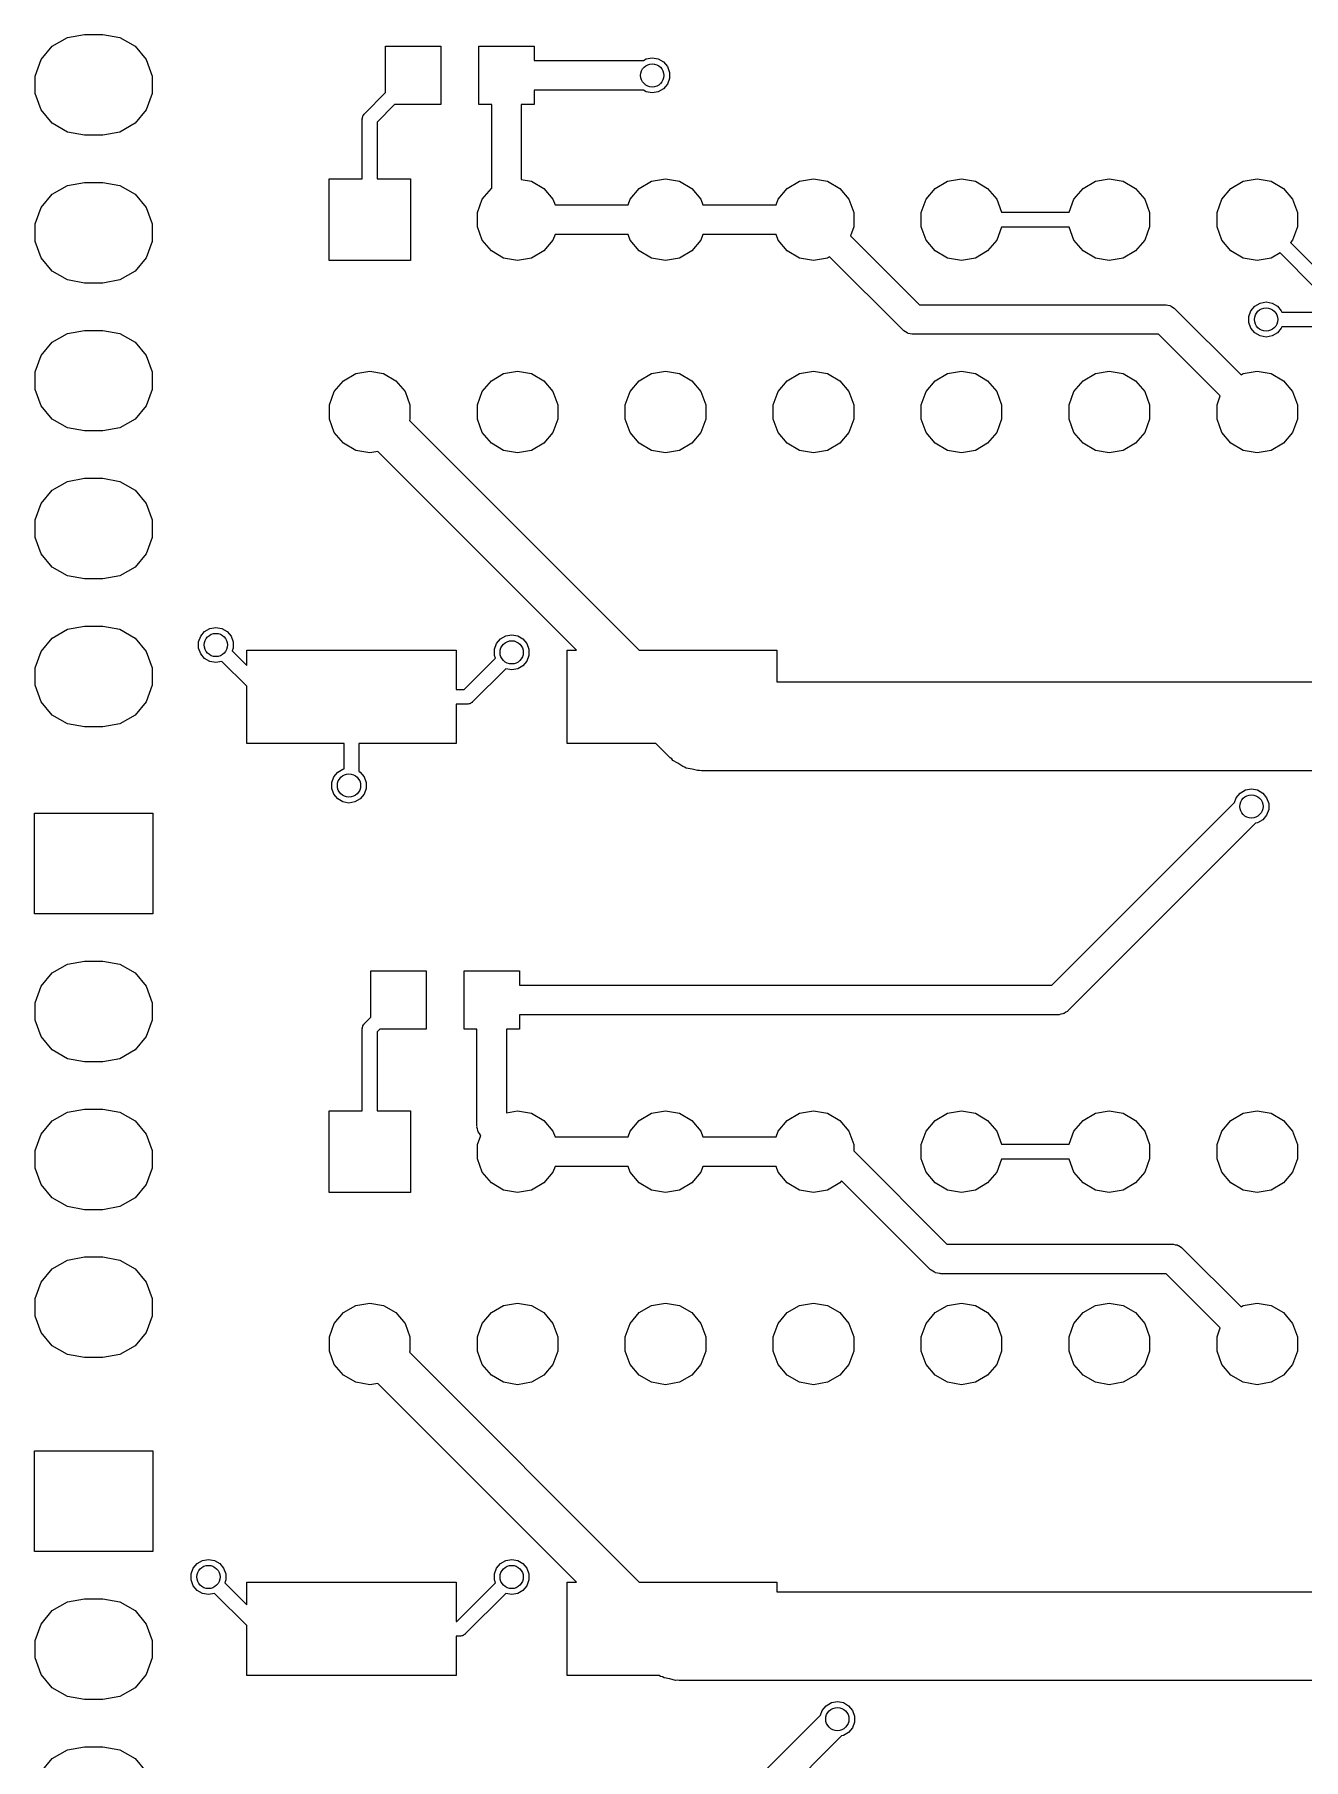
# Model space of a CAD drawing. Extents: x 10 to 287, y -200 to -10.
# Drawn here: x 82.48 to 104.27, y -117.43 to -87.82 of the extents above; entities that cross this region are included whole.
import ezdxf

# ---------------------------------------------------------------- set-up
doc = ezdxf.new("R2010")
doc.units = 0
doc.header["$MEASUREMENT"] = 0
doc.layers.add('BLACK', color=7, linetype='CONTINUOUS')

msp = doc.modelspace()

# ---------------------------------------------------------------- linework, layer by layer
at = {"layer": 'Black'}
for p, q in [((82.7886, -88.0184), (83.0483, -87.8685)), ((83.0483, -87.8685), (83.3437, -87.8164)), ((83.3437, -87.8164), (83.6563, -87.8164)), ((83.6563, -87.8164), (83.9517, -87.8685)), ((83.9517, -87.8685), (84.2114, -88.0184)), ((82.4932, -88.53), (82.5958, -88.2482)), ((82.5958, -88.2482), (82.7886, -88.0184)), ((84.2114, -88.0184), (84.4042, -88.2482)), ((84.4042, -88.2482), (84.5068, -88.53)), ((88.5139, -88.8144), (88.5139, -88.0186)), ((88.5139, -88.0186), (89.4639, -88.0186)), ((89.4639, -88.0186), (89.4639, -89.0194)), ((90.1141, -89.0194), (90.1141, -88.0186)), ((90.1141, -88.0186), (91.0641, -88.0186)), ((91.0641, -88.0186), (91.0641, -88.265)), ((92.9384, -88.265), (92.9881, -88.2363)), ((92.9881, -88.2363), (93.091, -88.2181)), ((93.091, -88.2181), (93.1939, -88.2363)), ((93.1939, -88.2363), (93.2844, -88.2885)), ((82.4932, -88.83), (82.4932, -88.53)), ((84.5068, -88.53), (84.5068, -88.83)), ((91.0641, -88.265), (92.9384, -88.265)), ((93.2844, -88.2885), (93.3516, -88.3686)), ((93.3516, -88.3686), (93.3873, -88.4668)), ((93.3873, -88.4668), (93.3873, -88.5712)), ((82.5958, -89.1118), (82.4932, -88.83)), ((84.5068, -88.83), (84.4042, -89.1118)), ((88.1498, -89.1785), (88.5139, -88.8144)), ((92.9384, -88.773), (91.0641, -88.773)), ((91.0641, -88.773), (91.0641, -89.0194)), ((92.9881, -88.8017), (92.9384, -88.773)), ((93.091, -88.8199), (92.9881, -88.8017)), ((93.1939, -88.8017), (93.091, -88.8199)), ((93.2844, -88.7495), (93.1939, -88.8017)), ((93.3516, -88.6694), (93.2844, -88.7495)), ((93.3873, -88.5712), (93.3516, -88.6694)), ((82.7886, -89.3416), (82.5958, -89.1118)), ((84.4042, -89.1118), (84.2114, -89.3416)), ((88.6681, -89.0194), (88.3666, -89.3209)), ((89.4639, -89.0194), (88.6681, -89.0194)), ((90.3351, -89.0194), (90.1141, -89.0194)), ((90.3351, -90.4548), (90.3351, -89.0194)), ((91.0641, -89.0194), (90.8431, -89.0194)), ((90.8431, -89.0194), (90.8431, -90.3055)), ((83.0483, -89.4915), (82.7886, -89.3416)), ((84.2114, -89.3416), (83.9517, -89.4915)), ((88.1126, -89.2683), (88.1136, -89.2628)), ((88.1126, -90.297), (88.1126, -89.2683)), ((88.1131, -89.2572), (88.1174, -89.2412)), ((88.1136, -89.2628), (88.1131, -89.2572)), ((88.1174, -89.2412), (88.1203, -89.2249)), ((88.1203, -89.2249), (88.1231, -89.22)), ((88.1231, -89.22), (88.1245, -89.2146)), ((88.1245, -89.2146), (88.134, -89.201)), ((88.134, -89.201), (88.1423, -89.1867)), ((88.1423, -89.1867), (88.1466, -89.1831)), ((88.1466, -89.1831), (88.1498, -89.1785)), ((88.3666, -89.3209), (88.3666, -90.297)), ((83.3437, -89.5436), (83.0483, -89.4915)), ((83.6563, -89.5436), (83.3437, -89.5436)), ((83.9517, -89.4915), (83.6563, -89.5436)), ((87.5411, -91.694), (87.5411, -90.297)), ((87.5411, -90.297), (88.1126, -90.297)), ((88.3666, -90.297), (88.9381, -90.297)), ((88.9381, -90.297), (88.9381, -91.694)), ((90.8431, -90.3055), (91.0194, -90.3366)), ((93.0798, -90.3366), (93.3196, -90.2943)), ((93.3196, -90.2943), (93.5594, -90.3366)), ((95.6198, -90.3366), (95.8596, -90.2943)), ((95.8596, -90.2943), (96.0994, -90.3366)), ((98.1598, -90.3366), (98.3996, -90.2943)), ((98.3996, -90.2943), (98.6394, -90.3366)), ((100.7, -90.3366), (100.94, -90.2943)), ((100.94, -90.2943), (101.179, -90.3366)), ((103.24, -90.3366), (103.48, -90.2943)), ((103.48, -90.2943), (103.719, -90.3366)), ((82.5958, -90.7882), (82.7886, -90.5584)), ((82.7886, -90.5584), (83.0483, -90.4085)), ((83.0483, -90.4085), (83.3437, -90.3564)), ((83.3437, -90.3564), (83.6563, -90.3564)), ((83.6563, -90.3564), (83.9517, -90.4085)), ((83.9517, -90.4085), (84.2114, -90.5584)), ((84.2114, -90.5584), (84.4042, -90.7882)), ((90.1724, -90.6449), (90.3289, -90.4584)), ((90.3289, -90.4584), (90.3351, -90.4548)), ((91.0194, -90.3366), (91.2303, -90.4584)), ((91.2303, -90.4584), (91.3868, -90.6449)), ((92.7124, -90.6449), (92.8689, -90.4584)), ((92.8689, -90.4584), (93.0798, -90.3366)), ((93.5594, -90.3366), (93.7703, -90.4584)), ((93.7703, -90.4584), (93.9268, -90.6449)), ((95.2524, -90.6449), (95.4089, -90.4584)), ((95.4089, -90.4584), (95.6198, -90.3366)), ((96.0994, -90.3366), (96.3103, -90.4584)), ((96.3103, -90.4584), (96.4668, -90.6449)), ((97.7924, -90.6449), (97.9489, -90.4584)), ((97.9489, -90.4584), (98.1598, -90.3366)), ((98.6394, -90.3366), (98.8503, -90.4584)), ((98.8503, -90.4584), (99.0068, -90.6449)), ((100.332, -90.6449), (100.489, -90.4584)), ((100.489, -90.4584), (100.7, -90.3366)), ((101.179, -90.3366), (101.39, -90.4584)), ((101.39, -90.4584), (101.547, -90.6449)), ((102.872, -90.6449), (103.029, -90.4584)), ((103.029, -90.4584), (103.24, -90.3366)), ((103.719, -90.3366), (103.93, -90.4584)), ((103.93, -90.4584), (104.087, -90.6449)), ((82.4932, -91.07), (82.5958, -90.7882)), ((84.4042, -90.7882), (84.5068, -91.07)), ((90.0891, -90.8737), (90.1724, -90.6449)), ((90.0891, -91.1173), (90.0891, -90.8737)), ((91.3868, -90.6449), (91.422, -90.7415)), ((91.422, -90.7415), (92.6772, -90.7415)), ((92.6772, -90.7415), (92.7124, -90.6449)), ((93.9268, -90.6449), (93.962, -90.7415)), ((93.962, -90.7415), (95.2172, -90.7415)), ((95.2172, -90.7415), (95.2524, -90.6449)), ((96.4668, -90.6449), (96.5501, -90.8737)), ((96.5501, -90.8737), (96.5501, -91.1173)), ((97.7091, -90.8737), (97.7924, -90.6449)), ((97.7091, -91.1173), (97.7091, -90.8737)), ((99.0068, -90.6449), (99.0882, -90.8685)), ((99.0882, -90.8685), (100.251, -90.8685)), ((100.251, -90.8685), (100.332, -90.6449)), ((101.547, -90.6449), (101.63, -90.8737)), ((101.63, -90.8737), (101.63, -91.1173)), ((102.789, -90.8737), (102.872, -90.6449)), ((102.789, -91.1173), (102.789, -90.8737)), ((104.087, -90.6449), (104.17, -90.8737)), ((104.17, -90.8737), (104.17, -91.1173)), ((82.4932, -91.37), (82.4932, -91.07)), ((84.5068, -91.07), (84.5068, -91.37)), ((90.1724, -91.3461), (90.0891, -91.1173)), ((96.5501, -91.1173), (96.4942, -91.2709)), ((97.7924, -91.3461), (97.7091, -91.1173)), ((99.0882, -91.1225), (99.0068, -91.3461)), ((100.251, -91.1225), (99.0882, -91.1225)), ((100.332, -91.3461), (100.251, -91.1225)), ((101.63, -91.1173), (101.547, -91.3461)), ((102.872, -91.3461), (102.789, -91.1173)), ((104.17, -91.1173), (104.087, -91.3461)), ((82.5958, -91.6518), (82.4932, -91.37)), ((84.5068, -91.37), (84.4042, -91.6518)), ((90.3289, -91.5326), (90.1724, -91.3461)), ((91.3868, -91.3461), (91.2303, -91.5326)), ((91.422, -91.2495), (91.3868, -91.3461)), ((92.6772, -91.2495), (91.422, -91.2495)), ((92.7124, -91.3461), (92.6772, -91.2495)), ((92.8689, -91.5326), (92.7124, -91.3461)), ((93.9268, -91.3461), (93.7703, -91.5326)), ((93.962, -91.2495), (93.9268, -91.3461)), ((95.2172, -91.2495), (93.962, -91.2495)), ((95.2524, -91.3461), (95.2172, -91.2495)), ((95.4089, -91.5326), (95.2524, -91.3461)), ((96.4942, -91.2709), (97.6793, -92.456)), ((97.9489, -91.5326), (97.7924, -91.3461)), ((99.0068, -91.3461), (98.8503, -91.5326)), ((100.489, -91.5326), (100.332, -91.3461)), ((101.547, -91.3461), (101.39, -91.5326)), ((103.029, -91.5326), (102.872, -91.3461)), ((104.087, -91.3461), (104.052, -91.388)), ((104.052, -91.388), (104.612, -91.948)), ((82.7886, -91.8816), (82.5958, -91.6518)), ((84.4042, -91.6518), (84.2114, -91.8816)), ((88.9381, -91.694), (87.5411, -91.694)), ((90.5398, -91.6544), (90.3289, -91.5326)), ((90.7796, -91.6967), (90.5398, -91.6544)), ((91.0194, -91.6544), (90.7796, -91.6967)), ((91.2303, -91.5326), (91.0194, -91.6544)), ((93.0798, -91.6544), (92.8689, -91.5326)), ((93.3196, -91.6967), (93.0798, -91.6544)), ((93.5594, -91.6544), (93.3196, -91.6967)), ((93.7703, -91.5326), (93.5594, -91.6544)), ((95.6198, -91.6544), (95.4089, -91.5326)), ((95.8596, -91.6967), (95.6198, -91.6544)), ((96.0994, -91.6544), (95.8596, -91.6967)), ((96.1374, -91.6325), (96.0994, -91.6544)), ((97.3945, -92.8896), (96.1374, -91.6325)), ((98.1598, -91.6544), (97.9489, -91.5326)), ((98.3996, -91.6967), (98.1598, -91.6544)), ((98.6394, -91.6544), (98.3996, -91.6967)), ((98.8503, -91.5326), (98.6394, -91.6544)), ((100.7, -91.6544), (100.489, -91.5326)), ((100.94, -91.6967), (100.7, -91.6544)), ((101.179, -91.6544), (100.94, -91.6967)), ((101.39, -91.5326), (101.179, -91.6544)), ((103.24, -91.6544), (103.029, -91.5326)), ((103.48, -91.6967), (103.24, -91.6544)), ((103.719, -91.6544), (103.48, -91.6967)), ((103.871, -91.5667), (103.719, -91.6544)), ((104.469, -92.1648), (103.871, -91.5667)), ((83.0483, -92.0315), (82.7886, -91.8816)), ((83.3437, -92.0836), (83.0483, -92.0315)), ((83.6563, -92.0836), (83.3437, -92.0836)), ((83.9517, -92.0315), (83.6563, -92.0836)), ((84.2114, -91.8816), (83.9517, -92.0315)), ((97.6793, -92.456), (101.892, -92.456)), ((101.892, -92.456), (101.903, -92.4579)), ((101.903, -92.4579), (101.914, -92.457)), ((101.914, -92.457), (101.946, -92.4656)), ((101.946, -92.4656), (101.979, -92.4713)), ((101.979, -92.4713), (101.989, -92.4769)), ((101.989, -92.4769), (101.999, -92.4798)), ((101.999, -92.4798), (102.027, -92.4988)), ((102.027, -92.4988), (102.055, -92.5154)), ((102.055, -92.5154), (102.063, -92.524)), ((102.063, -92.524), (102.072, -92.5304)), ((102.072, -92.5304), (103.202, -93.6605)), ((103.336, -92.6578), (103.371, -92.5596)), ((103.336, -92.7622), (103.336, -92.6578)), ((103.371, -92.5596), (103.439, -92.4795)), ((103.439, -92.4795), (103.529, -92.4273)), ((103.529, -92.4273), (103.632, -92.4091)), ((103.632, -92.4091), (103.735, -92.4273)), ((103.735, -92.4273), (103.825, -92.4795)), ((103.825, -92.4795), (103.893, -92.5596)), ((103.893, -92.5596), (103.901, -92.583)), ((103.901, -92.583), (109.093, -92.583)), ((82.7886, -93.0984), (83.0483, -92.9485)), ((83.0483, -92.9485), (83.3437, -92.8964)), ((83.3437, -92.8964), (83.6563, -92.8964)), ((83.6563, -92.8964), (83.9517, -92.9485)), ((83.9517, -92.9485), (84.2114, -93.0984)), ((97.4036, -92.896), (97.3945, -92.8896)), ((97.4108, -92.9046), (97.4036, -92.896)), ((97.4396, -92.9212), (97.4108, -92.9046)), ((97.4668, -92.9402), (97.4396, -92.9212)), ((97.4775, -92.9431), (97.4668, -92.9402)), ((97.4872, -92.9487), (97.4775, -92.9431)), ((97.5199, -92.9544), (97.4872, -92.9487)), ((97.552, -92.963), (97.5199, -92.9544)), ((97.5631, -92.9621), (97.552, -92.963)), ((97.5741, -92.964), (97.5631, -92.9621)), ((101.787, -92.964), (97.5741, -92.964)), ((102.845, -94.0221), (101.787, -92.964)), ((103.371, -92.8604), (103.336, -92.7622)), ((103.439, -92.9405), (103.371, -92.8604)), ((103.529, -92.9927), (103.439, -92.9405)), ((103.632, -93.0109), (103.529, -92.9927)), ((103.735, -92.9927), (103.632, -93.0109)), ((103.825, -92.9405), (103.735, -92.9927)), ((103.893, -92.8604), (103.825, -92.9405)), ((103.901, -92.837), (103.893, -92.8604)), ((109.04, -92.837), (103.901, -92.837)), ((82.5958, -93.3282), (82.7886, -93.0984)), ((84.2114, -93.0984), (84.4042, -93.3282)), ((82.4932, -93.61), (82.5958, -93.3282)), ((84.4042, -93.3282), (84.5068, -93.61)), ((82.4932, -93.91), (82.4932, -93.61)), ((84.5068, -93.61), (84.5068, -93.91)), ((87.6324, -93.9469), (87.7889, -93.7604)), ((87.7889, -93.7604), (87.9998, -93.6386)), ((87.9998, -93.6386), (88.2396, -93.5963)), ((88.2396, -93.5963), (88.4794, -93.6386)), ((88.4794, -93.6386), (88.6903, -93.7604)), ((88.6903, -93.7604), (88.8468, -93.9469)), ((90.1724, -93.9469), (90.3289, -93.7604)), ((90.3289, -93.7604), (90.5398, -93.6386)), ((90.5398, -93.6386), (90.7796, -93.5963)), ((90.7796, -93.5963), (91.0194, -93.6386)), ((91.0194, -93.6386), (91.2303, -93.7604)), ((91.2303, -93.7604), (91.3868, -93.9469)), ((92.7124, -93.9469), (92.8689, -93.7604)), ((92.8689, -93.7604), (93.0798, -93.6386)), ((93.0798, -93.6386), (93.3196, -93.5963)), ((93.3196, -93.5963), (93.5594, -93.6386)), ((93.5594, -93.6386), (93.7703, -93.7604)), ((93.7703, -93.7604), (93.9268, -93.9469)), ((95.2524, -93.9469), (95.4089, -93.7604)), ((95.4089, -93.7604), (95.6198, -93.6386)), ((95.6198, -93.6386), (95.8596, -93.5963)), ((95.8596, -93.5963), (96.0994, -93.6386)), ((96.0994, -93.6386), (96.3103, -93.7604)), ((96.3103, -93.7604), (96.4668, -93.9469)), ((97.7924, -93.9469), (97.9489, -93.7604)), ((97.9489, -93.7604), (98.1598, -93.6386)), ((98.1598, -93.6386), (98.3996, -93.5963)), ((98.3996, -93.5963), (98.6394, -93.6386)), ((98.6394, -93.6386), (98.8503, -93.7604)), ((98.8503, -93.7604), (99.0068, -93.9469)), ((100.332, -93.9469), (100.489, -93.7604)), ((100.489, -93.7604), (100.7, -93.6386)), ((100.7, -93.6386), (100.94, -93.5963)), ((100.94, -93.5963), (101.179, -93.6386)), ((101.179, -93.6386), (101.39, -93.7604)), ((101.39, -93.7604), (101.547, -93.9469)), ((103.202, -93.6605), (103.24, -93.6386)), ((103.24, -93.6386), (103.48, -93.5963)), ((103.48, -93.5963), (103.719, -93.6386)), ((103.719, -93.6386), (103.93, -93.7604)), ((103.93, -93.7604), (104.087, -93.9469)), ((82.5958, -94.1918), (82.4932, -93.91)), ((84.5068, -93.91), (84.4042, -94.1918)), ((87.5491, -94.1757), (87.6324, -93.9469)), ((87.5491, -94.4193), (87.5491, -94.1757)), ((88.8468, -93.9469), (88.9301, -94.1757)), ((88.9301, -94.1757), (88.9301, -94.4193)), ((90.0891, -94.1757), (90.1724, -93.9469)), ((90.0891, -94.4193), (90.0891, -94.1757)), ((91.3868, -93.9469), (91.4701, -94.1757)), ((91.4701, -94.1757), (91.4701, -94.4193)), ((92.6291, -94.1757), (92.7124, -93.9469)), ((92.6291, -94.4193), (92.6291, -94.1757)), ((93.9268, -93.9469), (94.0101, -94.1757)), ((94.0101, -94.1757), (94.0101, -94.4193)), ((95.1691, -94.1757), (95.2524, -93.9469)), ((95.1691, -94.4193), (95.1691, -94.1757)), ((96.4668, -93.9469), (96.5501, -94.1757)), ((96.5501, -94.1757), (96.5501, -94.4193)), ((97.7091, -94.1757), (97.7924, -93.9469)), ((97.7091, -94.4193), (97.7091, -94.1757)), ((99.0068, -93.9469), (99.0901, -94.1757)), ((99.0901, -94.1757), (99.0901, -94.4193)), ((100.249, -94.1757), (100.332, -93.9469)), ((100.249, -94.4193), (100.249, -94.1757)), ((101.547, -93.9469), (101.63, -94.1757)), ((101.63, -94.1757), (101.63, -94.4193)), ((102.789, -94.1757), (102.845, -94.0221)), ((102.789, -94.4193), (102.789, -94.1757)), ((104.087, -93.9469), (104.17, -94.1757)), ((104.17, -94.1757), (104.17, -94.4193)), ((82.7886, -94.4216), (82.5958, -94.1918)), ((83.0483, -94.5715), (82.7886, -94.4216)), ((84.2114, -94.4216), (83.9517, -94.5715)), ((84.4042, -94.1918), (84.2114, -94.4216)), ((87.6324, -94.6481), (87.5491, -94.4193)), ((88.9301, -94.4193), (88.9221, -94.4412)), ((88.9221, -94.4412), (92.8678, -98.3869)), ((90.1724, -94.6481), (90.0891, -94.4193)), ((91.4701, -94.4193), (91.3868, -94.6481)), ((92.7124, -94.6481), (92.6291, -94.4193)), ((94.0101, -94.4193), (93.9268, -94.6481)), ((95.2524, -94.6481), (95.1691, -94.4193)), ((96.5501, -94.4193), (96.4668, -94.6481)), ((97.7924, -94.6481), (97.7091, -94.4193)), ((99.0901, -94.4193), (99.0068, -94.6481)), ((100.332, -94.6481), (100.249, -94.4193)), ((101.63, -94.4193), (101.547, -94.6481)), ((102.872, -94.6481), (102.789, -94.4193)), ((104.17, -94.4193), (104.087, -94.6481)), ((83.3437, -94.6236), (83.0483, -94.5715)), ((83.6563, -94.6236), (83.3437, -94.6236)), ((83.9517, -94.5715), (83.6563, -94.6236)), ((87.7889, -94.8346), (87.6324, -94.6481)), ((90.3289, -94.8346), (90.1724, -94.6481)), ((91.3868, -94.6481), (91.2303, -94.8346)), ((92.8689, -94.8346), (92.7124, -94.6481)), ((93.9268, -94.6481), (93.7703, -94.8346)), ((95.4089, -94.8346), (95.2524, -94.6481)), ((96.4668, -94.6481), (96.3103, -94.8346)), ((97.9489, -94.8346), (97.7924, -94.6481)), ((99.0068, -94.6481), (98.8503, -94.8346)), ((100.489, -94.8346), (100.332, -94.6481)), ((101.547, -94.6481), (101.39, -94.8346)), ((103.029, -94.8346), (102.872, -94.6481)), ((104.087, -94.6481), (103.93, -94.8346)), ((87.9998, -94.9564), (87.7889, -94.8346)), ((88.2396, -94.9987), (87.9998, -94.9564)), ((88.3776, -94.9743), (88.2396, -94.9987)), ((91.7902, -98.3869), (88.3776, -94.9743)), ((90.5398, -94.9564), (90.3289, -94.8346)), ((90.7796, -94.9987), (90.5398, -94.9564)), ((91.0194, -94.9564), (90.7796, -94.9987)), ((91.2303, -94.8346), (91.0194, -94.9564)), ((93.0798, -94.9564), (92.8689, -94.8346)), ((93.3196, -94.9987), (93.0798, -94.9564)), ((93.5594, -94.9564), (93.3196, -94.9987)), ((93.7703, -94.8346), (93.5594, -94.9564)), ((95.6198, -94.9564), (95.4089, -94.8346)), ((95.8596, -94.9987), (95.6198, -94.9564)), ((96.0994, -94.9564), (95.8596, -94.9987)), ((96.3103, -94.8346), (96.0994, -94.9564)), ((98.1598, -94.9564), (97.9489, -94.8346)), ((98.3996, -94.9987), (98.1598, -94.9564)), ((98.6394, -94.9564), (98.3996, -94.9987)), ((98.8503, -94.8346), (98.6394, -94.9564)), ((100.7, -94.9564), (100.489, -94.8346)), ((100.94, -94.9987), (100.7, -94.9564)), ((101.179, -94.9564), (100.94, -94.9987)), ((101.39, -94.8346), (101.179, -94.9564)), ((103.24, -94.9564), (103.029, -94.8346)), ((103.48, -94.9987), (103.24, -94.9564)), ((103.719, -94.9564), (103.48, -94.9987)), ((103.93, -94.8346), (103.719, -94.9564)), ((82.5958, -95.8682), (82.7886, -95.6384)), ((82.7886, -95.6384), (83.0483, -95.4885)), ((83.0483, -95.4885), (83.3437, -95.4364)), ((83.3437, -95.4364), (83.6563, -95.4364)), ((83.6563, -95.4364), (83.9517, -95.4885)), ((83.9517, -95.4885), (84.2114, -95.6384)), ((84.2114, -95.6384), (84.4042, -95.8682)), ((82.4932, -96.15), (82.5958, -95.8682)), ((84.4042, -95.8682), (84.5068, -96.15)), ((82.4932, -96.45), (82.4932, -96.15)), ((84.5068, -96.15), (84.5068, -96.45)), ((82.5958, -96.7318), (82.4932, -96.45)), ((84.5068, -96.45), (84.4042, -96.7318)), ((82.7886, -96.9616), (82.5958, -96.7318)), ((84.4042, -96.7318), (84.2114, -96.9616)), ((83.0483, -97.1115), (82.7886, -96.9616)), ((83.3437, -97.1636), (83.0483, -97.1115)), ((83.9517, -97.1115), (83.6563, -97.1636)), ((84.2114, -96.9616), (83.9517, -97.1115)), ((83.6563, -97.1636), (83.3437, -97.1636)), ((82.7886, -98.1784), (83.0483, -98.0285)), ((83.0483, -98.0285), (83.3437, -97.9764)), ((83.3437, -97.9764), (83.6563, -97.9764)), ((83.6563, -97.9764), (83.9517, -98.0285)), ((83.9517, -98.0285), (84.2114, -98.1784)), ((85.4046, -98.0675), (85.4951, -98.0153)), ((85.4951, -98.0153), (85.598, -97.9971)), ((85.598, -97.9971), (85.7009, -98.0153)), ((85.7009, -98.0153), (85.7914, -98.0675)), ((82.5958, -98.4082), (82.7886, -98.1784)), ((84.2114, -98.1784), (84.4042, -98.4082)), ((85.3017, -98.2458), (85.3374, -98.1476)), ((85.3017, -98.3502), (85.3017, -98.2458)), ((85.3374, -98.1476), (85.4046, -98.0675)), ((85.7914, -98.0675), (85.8586, -98.1476)), ((85.8586, -98.1476), (85.8943, -98.2458)), ((85.8943, -98.2458), (85.8943, -98.3502)), ((90.3817, -98.3728), (90.4174, -98.2746)), ((90.4174, -98.2746), (90.4846, -98.1945)), ((90.4846, -98.1945), (90.5751, -98.1423)), ((90.5751, -98.1423), (90.678, -98.1241)), ((90.678, -98.1241), (90.7809, -98.1423)), ((90.7809, -98.1423), (90.8714, -98.1945)), ((90.8714, -98.1945), (90.9386, -98.2746)), ((90.9386, -98.2746), (90.9743, -98.3728)), ((82.4932, -98.69), (82.5958, -98.4082)), ((84.4042, -98.4082), (84.5068, -98.69)), ((85.3374, -98.4484), (85.3017, -98.3502)), ((85.4046, -98.5285), (85.3374, -98.4484)), ((85.4951, -98.5807), (85.4046, -98.5285)), ((85.598, -98.5989), (85.4951, -98.5807)), ((85.7009, -98.5807), (85.598, -98.5989)), ((85.701, -98.5806), (85.7009, -98.5807)), ((86.1276, -99.0072), (85.701, -98.5806)), ((85.8943, -98.3502), (85.8771, -98.3975)), ((85.8771, -98.3975), (86.1276, -98.648)), ((86.1276, -98.648), (86.1276, -98.3869)), ((86.1276, -98.3869), (89.7268, -98.3869)), ((89.7268, -98.3869), (89.7268, -99.06)), ((89.8634, -99.06), (90.3989, -98.5245)), ((90.3817, -98.4772), (90.3817, -98.3728)), ((90.3989, -98.5245), (90.3817, -98.4772)), ((90.9386, -98.5754), (90.8714, -98.6555)), ((90.9743, -98.4772), (90.9386, -98.5754)), ((90.9743, -98.3728), (90.9743, -98.4772)), ((91.6292, -99.9871), (91.6292, -98.3869)), ((91.6292, -98.3869), (91.7902, -98.3869)), ((92.8678, -98.3869), (95.2284, -98.3869)), ((95.2284, -98.3869), (95.2284, -98.933)), ((82.4932, -98.99), (82.4932, -98.69)), ((84.5068, -98.69), (84.5068, -98.99)), ((90.575, -98.7076), (90.0058, -99.2768)), ((90.5751, -98.7077), (90.575, -98.7076)), ((90.678, -98.7259), (90.5751, -98.7077)), ((90.7809, -98.7077), (90.678, -98.7259)), ((90.8714, -98.6555), (90.7809, -98.7077)), ((82.5958, -99.2718), (82.4932, -98.99)), ((84.5068, -98.99), (84.4042, -99.2718)), ((86.1276, -99.9871), (86.1276, -99.0072)), ((89.7268, -99.06), (89.8634, -99.06)), ((95.2284, -98.933), (112.114, -98.933)), ((82.7886, -99.5016), (82.5958, -99.2718)), ((83.0483, -99.6515), (82.7886, -99.5016)), ((84.2114, -99.5016), (83.9517, -99.6515)), ((84.4042, -99.2718), (84.2114, -99.5016)), ((89.916, -99.314), (89.7268, -99.314)), ((89.7268, -99.314), (89.7268, -99.9871)), ((89.9215, -99.313), (89.916, -99.314)), ((89.9271, -99.3135), (89.9215, -99.313)), ((89.9431, -99.3092), (89.9271, -99.3135)), ((89.9594, -99.3063), (89.9431, -99.3092)), ((89.9643, -99.3035), (89.9594, -99.3063)), ((89.9697, -99.3021), (89.9643, -99.3035)), ((89.9833, -99.2926), (89.9697, -99.3021)), ((89.9976, -99.2843), (89.9833, -99.2926)), ((90.0012, -99.28), (89.9976, -99.2843)), ((90.0058, -99.2768), (90.0012, -99.28)), ((83.3437, -99.7036), (83.0483, -99.6515)), ((83.6563, -99.7036), (83.3437, -99.7036)), ((83.9517, -99.6515), (83.6563, -99.7036)), ((87.8002, -99.9871), (86.1276, -99.9871)), ((87.8002, -100.425), (87.8002, -99.9871)), ((89.7268, -99.9871), (88.0542, -99.9871)), ((88.0542, -99.9871), (88.0542, -100.467)), ((93.1513, -99.9871), (91.6292, -99.9871)), ((93.398, -100.234), (93.1513, -99.9871)), ((93.4255, -100.253), (93.398, -100.234)), ((93.447, -100.279), (93.4255, -100.253)), ((93.5332, -100.329), (93.447, -100.279)), ((93.6148, -100.386), (93.5332, -100.329)), ((93.6472, -100.394), (93.6148, -100.386)), ((93.6762, -100.411), (93.6472, -100.394)), ((87.5877, -100.659), (87.6234, -100.561)), ((87.5877, -100.763), (87.5877, -100.659)), ((87.6234, -100.561), (87.6906, -100.481)), ((87.6906, -100.481), (87.7811, -100.428)), ((87.7811, -100.428), (87.8002, -100.425)), ((88.0542, -100.467), (88.0774, -100.481)), ((88.0774, -100.481), (88.1446, -100.561)), ((88.1446, -100.561), (88.1803, -100.659)), ((88.1803, -100.659), (88.1803, -100.763)), ((93.7742, -100.428), (93.6762, -100.411)), ((93.8704, -100.454), (93.7742, -100.428)), ((93.9038, -100.451), (93.8704, -100.454)), ((93.9368, -100.457), (93.9038, -100.451)), ((112.114, -100.457), (93.9368, -100.457)), ((87.6234, -100.861), (87.5877, -100.763)), ((87.6906, -100.941), (87.6234, -100.861)), ((87.7811, -100.994), (87.6906, -100.941)), ((87.884, -101.012), (87.7811, -100.994)), ((87.9869, -100.994), (87.884, -101.012)), ((88.0774, -100.941), (87.9869, -100.994)), ((88.1446, -100.861), (88.0774, -100.941)), ((88.1803, -100.763), (88.1446, -100.861)), ((103.09, -101.001), (103.119, -100.92)), ((103.119, -100.92), (103.187, -100.84)), ((103.187, -100.84), (103.277, -100.787)), ((103.277, -100.787), (103.38, -100.769)), ((103.38, -100.769), (103.483, -100.787)), ((103.483, -100.787), (103.573, -100.84)), ((103.573, -100.84), (103.641, -100.92)), ((103.641, -100.92), (103.676, -101.018)), ((82.484, -102.914), (82.484, -101.186)), ((82.484, -101.186), (84.516, -101.186)), ((84.516, -101.186), (84.516, -102.914)), ((99.9508, -104.14), (103.09, -101.001)), ((103.641, -101.22), (103.573, -101.3)), ((103.676, -101.122), (103.641, -101.22)), ((103.676, -101.018), (103.676, -101.122)), ((103.451, -101.358), (100.236, -104.574)), ((103.483, -101.353), (103.451, -101.358)), ((103.573, -101.3), (103.483, -101.353)), ((84.516, -102.914), (82.484, -102.914)), ((82.5958, -104.158), (82.7886, -103.928)), ((82.7886, -103.928), (83.0483, -103.778)), ((83.0483, -103.778), (83.3437, -103.726)), ((83.3437, -103.726), (83.6563, -103.726)), ((83.6563, -103.726), (83.9517, -103.778)), ((83.9517, -103.778), (84.2114, -103.928)), ((84.2114, -103.928), (84.4042, -104.158)), ((88.2599, -104.689), (88.2599, -103.894)), ((88.2599, -103.894), (89.2099, -103.894)), ((89.2099, -103.894), (89.2099, -104.894)), ((89.8601, -104.894), (89.8601, -103.894)), ((89.8601, -103.894), (90.8101, -103.894)), ((90.8101, -103.894), (90.8101, -104.14)), ((82.4932, -104.44), (82.5958, -104.158)), ((84.4042, -104.158), (84.5068, -104.44)), ((90.8101, -104.14), (91.948, -104.14)), ((91.948, -104.14), (99.9508, -104.14)), ((82.4932, -104.74), (82.4932, -104.44)), ((84.5068, -104.44), (84.5068, -104.74)), ((82.5958, -105.022), (82.4932, -104.74)), ((84.5068, -104.74), (84.4042, -105.022)), ((88.1174, -104.862), (88.1203, -104.846)), ((88.1203, -104.846), (88.1231, -104.841)), ((88.1231, -104.841), (88.1245, -104.836)), ((88.1245, -104.836), (88.134, -104.822)), ((88.134, -104.822), (88.1423, -104.808)), ((88.1423, -104.808), (88.1466, -104.804)), ((88.1466, -104.804), (88.1498, -104.799)), ((88.1498, -104.799), (88.2599, -104.689)), ((91.948, -104.648), (90.8101, -104.648)), ((90.8101, -104.648), (90.8101, -104.894)), ((100.056, -104.648), (91.948, -104.648)), ((100.067, -104.646), (100.056, -104.648)), ((100.078, -104.647), (100.067, -104.646)), ((100.11, -104.638), (100.078, -104.647)), ((100.143, -104.633), (100.11, -104.638)), ((100.153, -104.627), (100.143, -104.633)), ((100.163, -104.624), (100.153, -104.627)), ((100.191, -104.605), (100.163, -104.624)), ((100.219, -104.589), (100.191, -104.605)), ((100.226, -104.58), (100.219, -104.589)), ((100.236, -104.574), (100.226, -104.58)), ((82.7886, -105.252), (82.5958, -105.022)), ((84.4042, -105.022), (84.2114, -105.252)), ((88.1126, -104.889), (88.1136, -104.884)), ((88.1126, -106.299), (88.1126, -104.889)), ((88.1131, -104.878), (88.1174, -104.862)), ((88.1136, -104.884), (88.1131, -104.878)), ((88.4141, -104.894), (88.3666, -104.942)), ((88.3666, -104.942), (88.3666, -106.299)), ((89.2099, -104.894), (88.4141, -104.894)), ((90.0811, -104.894), (89.8601, -104.894)), ((90.0811, -106.553), (90.0811, -104.894)), ((90.8101, -104.894), (90.5891, -104.894)), ((90.5891, -104.894), (90.5891, -106.33)), ((83.0483, -105.402), (82.7886, -105.252)), ((83.3437, -105.454), (83.0483, -105.402)), ((83.9517, -105.402), (83.6563, -105.454)), ((84.2114, -105.252), (83.9517, -105.402)), ((83.6563, -105.454), (83.3437, -105.454)), ((82.7886, -106.468), (83.0483, -106.318)), ((83.0483, -106.318), (83.3437, -106.266)), ((83.3437, -106.266), (83.6563, -106.266)), ((83.6563, -106.266), (83.9517, -106.318)), ((83.9517, -106.318), (84.2114, -106.468)), ((87.5411, -107.696), (87.5411, -106.299)), ((87.5411, -106.299), (88.1126, -106.299)), ((88.3666, -106.299), (88.9381, -106.299)), ((88.9381, -106.299), (88.9381, -107.696)), ((90.5891, -106.33), (90.7796, -106.296)), ((90.7796, -106.296), (91.0194, -106.339)), ((93.0798, -106.339), (93.3196, -106.296)), ((93.3196, -106.296), (93.5594, -106.339)), ((95.6198, -106.339), (95.8596, -106.296)), ((95.8596, -106.296), (96.0994, -106.339)), ((98.1598, -106.339), (98.3996, -106.296)), ((98.3996, -106.296), (98.6394, -106.339)), ((100.7, -106.339), (100.94, -106.296)), ((100.94, -106.296), (101.179, -106.339)), ((103.24, -106.339), (103.48, -106.296)), ((103.48, -106.296), (103.719, -106.339)), ((82.5958, -106.698), (82.7886, -106.468)), ((84.2114, -106.468), (84.4042, -106.698)), ((90.083, -106.564), (90.0811, -106.553)), ((90.0821, -106.575), (90.083, -106.564)), ((90.0907, -106.607), (90.0821, -106.575)), ((90.0964, -106.64), (90.0907, -106.607)), ((91.0194, -106.339), (91.2303, -106.46)), ((91.2303, -106.46), (91.3868, -106.647)), ((92.7124, -106.647), (92.8689, -106.46)), ((92.8689, -106.46), (93.0798, -106.339)), ((93.5594, -106.339), (93.7703, -106.46)), ((93.7703, -106.46), (93.9268, -106.647)), ((95.2524, -106.647), (95.4089, -106.46)), ((95.4089, -106.46), (95.6198, -106.339)), ((96.0994, -106.339), (96.3103, -106.46)), ((96.3103, -106.46), (96.4668, -106.647)), ((97.7924, -106.647), (97.9489, -106.46)), ((97.9489, -106.46), (98.1598, -106.339)), ((98.6394, -106.339), (98.8503, -106.46)), ((98.8503, -106.46), (99.0068, -106.647)), ((100.332, -106.647), (100.489, -106.46)), ((100.489, -106.46), (100.7, -106.339)), ((101.179, -106.339), (101.39, -106.46)), ((101.39, -106.46), (101.547, -106.647)), ((102.872, -106.647), (103.029, -106.46)), ((103.029, -106.46), (103.24, -106.339)), ((103.719, -106.339), (103.93, -106.46)), ((103.93, -106.46), (104.087, -106.647)), ((82.4932, -106.98), (82.5958, -106.698)), ((84.4042, -106.698), (84.5068, -106.98)), ((90.0891, -106.876), (90.1456, -106.721)), ((90.0891, -107.119), (90.0891, -106.876)), ((90.102, -106.65), (90.0964, -106.64)), ((90.1049, -106.66), (90.102, -106.65)), ((90.1239, -106.688), (90.1049, -106.66)), ((90.1405, -106.716), (90.1239, -106.688)), ((90.1456, -106.721), (90.1405, -106.716)), ((91.3868, -106.647), (91.422, -106.743)), ((91.422, -106.743), (92.6772, -106.743)), ((92.6772, -106.743), (92.7124, -106.647)), ((93.9268, -106.647), (93.962, -106.743)), ((93.962, -106.743), (95.2172, -106.743)), ((95.2172, -106.743), (95.2524, -106.647)), ((96.4668, -106.647), (96.5501, -106.876)), ((96.5501, -106.876), (96.5501, -106.986)), ((97.7091, -106.876), (97.7924, -106.647)), ((97.7091, -107.119), (97.7091, -106.876)), ((99.0068, -106.647), (99.0882, -106.87)), ((99.0882, -106.87), (100.251, -106.87)), ((100.251, -106.87), (100.332, -106.647)), ((101.547, -106.647), (101.63, -106.876)), ((101.63, -106.876), (101.63, -107.119)), ((102.789, -106.876), (102.872, -106.647)), ((102.789, -107.119), (102.789, -106.876)), ((104.087, -106.647), (104.17, -106.876)), ((104.17, -106.876), (104.17, -107.119)), ((82.4932, -107.28), (82.4932, -106.98)), ((84.5068, -106.98), (84.5068, -107.28)), ((90.1724, -107.348), (90.0891, -107.119)), ((96.5501, -106.986), (98.1492, -108.585)), ((97.7924, -107.348), (97.7091, -107.119)), ((99.0882, -107.124), (99.0068, -107.348)), ((100.251, -107.124), (99.0882, -107.124)), ((100.332, -107.348), (100.251, -107.124)), ((101.63, -107.119), (101.547, -107.348)), ((102.872, -107.348), (102.789, -107.119)), ((104.17, -107.119), (104.087, -107.348)), ((82.5958, -107.562), (82.4932, -107.28)), ((84.5068, -107.28), (84.4042, -107.562)), ((90.3289, -107.535), (90.1724, -107.348)), ((91.3868, -107.348), (91.2303, -107.535)), ((91.422, -107.251), (91.3868, -107.348)), ((92.6772, -107.251), (91.422, -107.251)), ((92.7124, -107.348), (92.6772, -107.251)), ((92.8689, -107.535), (92.7124, -107.348)), ((93.9268, -107.348), (93.7703, -107.535)), ((93.962, -107.251), (93.9268, -107.348)), ((95.2172, -107.251), (93.962, -107.251)), ((95.2524, -107.348), (95.2172, -107.251)), ((95.4089, -107.535), (95.2524, -107.348)), ((96.3423, -107.497), (96.3103, -107.535)), ((97.8644, -109.019), (96.3423, -107.497)), ((97.9489, -107.535), (97.7924, -107.348)), ((99.0068, -107.348), (98.8503, -107.535)), ((100.489, -107.535), (100.332, -107.348)), ((101.547, -107.348), (101.39, -107.535)), ((103.029, -107.535), (102.872, -107.348)), ((104.087, -107.348), (103.93, -107.535)), ((82.7886, -107.792), (82.5958, -107.562)), ((83.0483, -107.942), (82.7886, -107.792)), ((84.2114, -107.792), (83.9517, -107.942)), ((84.4042, -107.562), (84.2114, -107.792)), ((88.9381, -107.696), (87.5411, -107.696)), ((90.5398, -107.656), (90.3289, -107.535)), ((90.7796, -107.699), (90.5398, -107.656)), ((91.0194, -107.656), (90.7796, -107.699)), ((91.2303, -107.535), (91.0194, -107.656)), ((93.0798, -107.656), (92.8689, -107.535)), ((93.3196, -107.699), (93.0798, -107.656)), ((93.5594, -107.656), (93.3196, -107.699)), ((93.7703, -107.535), (93.5594, -107.656)), ((95.6198, -107.656), (95.4089, -107.535)), ((95.8596, -107.699), (95.6198, -107.656)), ((96.0994, -107.656), (95.8596, -107.699)), ((96.3103, -107.535), (96.0994, -107.656)), ((98.1598, -107.656), (97.9489, -107.535)), ((98.3996, -107.699), (98.1598, -107.656)), ((98.6394, -107.656), (98.3996, -107.699)), ((98.8503, -107.535), (98.6394, -107.656)), ((100.7, -107.656), (100.489, -107.535)), ((100.94, -107.699), (100.7, -107.656)), ((101.179, -107.656), (100.94, -107.699)), ((101.39, -107.535), (101.179, -107.656)), ((103.24, -107.656), (103.029, -107.535)), ((103.48, -107.699), (103.24, -107.656)), ((103.719, -107.656), (103.48, -107.699)), ((103.93, -107.535), (103.719, -107.656)), ((83.3437, -107.994), (83.0483, -107.942)), ((83.6563, -107.994), (83.3437, -107.994)), ((83.9517, -107.942), (83.6563, -107.994)), ((98.1492, -108.585), (102.019, -108.585)), ((102.019, -108.585), (102.03, -108.587)), ((102.03, -108.587), (102.041, -108.586)), ((102.041, -108.586), (102.073, -108.595)), ((102.073, -108.595), (102.106, -108.6)), ((102.106, -108.6), (102.116, -108.606)), ((102.116, -108.606), (102.126, -108.609)), ((102.126, -108.609), (102.154, -108.628)), ((102.154, -108.628), (102.182, -108.644)), ((102.182, -108.644), (102.19, -108.653)), ((102.19, -108.653), (102.199, -108.659)), ((102.199, -108.659), (103.202, -109.663)), ((82.7886, -109.008), (83.0483, -108.858)), ((83.0483, -108.858), (83.3437, -108.806)), ((83.3437, -108.806), (83.6563, -108.806)), ((83.6563, -108.806), (83.9517, -108.858)), ((83.9517, -108.858), (84.2114, -109.008)), ((82.4932, -109.52), (82.5958, -109.238)), ((82.5958, -109.238), (82.7886, -109.008)), ((84.2114, -109.008), (84.4042, -109.238)), ((84.4042, -109.238), (84.5068, -109.52)), ((97.8735, -109.025), (97.8644, -109.019)), ((97.8807, -109.034), (97.8735, -109.025)), ((97.9095, -109.05), (97.8807, -109.034)), ((97.9367, -109.069), (97.9095, -109.05)), ((97.9474, -109.072), (97.9367, -109.069)), ((97.9571, -109.078), (97.9474, -109.072)), ((97.9898, -109.083), (97.9571, -109.078)), ((98.0219, -109.092), (97.9898, -109.083)), ((98.033, -109.091), (98.0219, -109.092)), ((98.044, -109.093), (98.033, -109.091)), ((101.914, -109.093), (98.044, -109.093)), ((102.845, -110.024), (101.914, -109.093)), ((82.4932, -109.82), (82.4932, -109.52)), ((84.5068, -109.52), (84.5068, -109.82)), ((82.5958, -110.102), (82.4932, -109.82)), ((84.5068, -109.82), (84.4042, -110.102)), ((87.6324, -109.949), (87.7889, -109.762)), ((87.7889, -109.762), (87.9998, -109.641)), ((87.9998, -109.641), (88.2396, -109.598)), ((88.2396, -109.598), (88.4794, -109.641)), ((88.4794, -109.641), (88.6903, -109.762)), ((88.6903, -109.762), (88.8468, -109.949)), ((90.1724, -109.949), (90.3289, -109.762)), ((90.3289, -109.762), (90.5398, -109.641)), ((90.5398, -109.641), (90.7796, -109.598)), ((90.7796, -109.598), (91.0194, -109.641)), ((91.0194, -109.641), (91.2303, -109.762)), ((91.2303, -109.762), (91.3868, -109.949)), ((92.7124, -109.949), (92.8689, -109.762)), ((92.8689, -109.762), (93.0798, -109.641)), ((93.0798, -109.641), (93.3196, -109.598)), ((93.3196, -109.598), (93.5594, -109.641)), ((93.5594, -109.641), (93.7703, -109.762)), ((93.7703, -109.762), (93.9268, -109.949)), ((95.2524, -109.949), (95.4089, -109.762)), ((95.4089, -109.762), (95.6198, -109.641)), ((95.6198, -109.641), (95.8596, -109.598)), ((95.8596, -109.598), (96.0994, -109.641)), ((96.0994, -109.641), (96.3103, -109.762)), ((96.3103, -109.762), (96.4668, -109.949)), ((97.7924, -109.949), (97.9489, -109.762)), ((97.9489, -109.762), (98.1598, -109.641)), ((98.1598, -109.641), (98.3996, -109.598)), ((98.3996, -109.598), (98.6394, -109.641)), ((98.6394, -109.641), (98.8503, -109.762)), ((98.8503, -109.762), (99.0068, -109.949)), ((100.332, -109.949), (100.489, -109.762)), ((100.489, -109.762), (100.7, -109.641)), ((100.7, -109.641), (100.94, -109.598)), ((100.94, -109.598), (101.179, -109.641)), ((101.179, -109.641), (101.39, -109.762)), ((101.39, -109.762), (101.547, -109.949)), ((103.202, -109.663), (103.24, -109.641)), ((103.24, -109.641), (103.48, -109.598)), ((103.48, -109.598), (103.719, -109.641)), ((103.719, -109.641), (103.93, -109.762)), ((103.93, -109.762), (104.087, -109.949)), ((82.7886, -110.332), (82.5958, -110.102)), ((84.4042, -110.102), (84.2114, -110.332)), ((87.5491, -110.178), (87.6324, -109.949)), ((88.8468, -109.949), (88.9301, -110.178)), ((90.0891, -110.178), (90.1724, -109.949)), ((91.3868, -109.949), (91.4701, -110.178)), ((92.6291, -110.178), (92.7124, -109.949)), ((93.9268, -109.949), (94.0101, -110.178)), ((95.1691, -110.178), (95.2524, -109.949)), ((96.4668, -109.949), (96.5501, -110.178)), ((97.7091, -110.178), (97.7924, -109.949)), ((99.0068, -109.949), (99.0901, -110.178)), ((100.249, -110.178), (100.332, -109.949)), ((101.547, -109.949), (101.63, -110.178)), ((102.789, -110.178), (102.845, -110.024)), ((104.087, -109.949), (104.17, -110.178)), ((83.0483, -110.482), (82.7886, -110.332)), ((84.2114, -110.332), (83.9517, -110.482)), ((87.5491, -110.421), (87.5491, -110.178)), ((87.6324, -110.65), (87.5491, -110.421)), ((88.9301, -110.421), (88.9221, -110.443)), ((88.9221, -110.443), (92.8678, -114.389)), ((88.9301, -110.178), (88.9301, -110.421)), ((90.0891, -110.421), (90.0891, -110.178)), ((90.1724, -110.65), (90.0891, -110.421)), ((91.4701, -110.421), (91.3868, -110.65)), ((91.4701, -110.178), (91.4701, -110.421)), ((92.6291, -110.421), (92.6291, -110.178)), ((92.7124, -110.65), (92.6291, -110.421)), ((94.0101, -110.421), (93.9268, -110.65)), ((94.0101, -110.178), (94.0101, -110.421)), ((95.1691, -110.421), (95.1691, -110.178)), ((95.2524, -110.65), (95.1691, -110.421)), ((96.5501, -110.421), (96.4668, -110.65)), ((96.5501, -110.178), (96.5501, -110.421)), ((97.7091, -110.421), (97.7091, -110.178)), ((97.7924, -110.65), (97.7091, -110.421)), ((99.0901, -110.421), (99.0068, -110.65)), ((99.0901, -110.178), (99.0901, -110.421)), ((100.249, -110.421), (100.249, -110.178)), ((100.332, -110.65), (100.249, -110.421)), ((101.63, -110.421), (101.547, -110.65)), ((101.63, -110.178), (101.63, -110.421)), ((102.789, -110.421), (102.789, -110.178)), ((102.872, -110.65), (102.789, -110.421)), ((104.17, -110.421), (104.087, -110.65)), ((104.17, -110.178), (104.17, -110.421)), ((83.3437, -110.534), (83.0483, -110.482)), ((83.6563, -110.534), (83.3437, -110.534)), ((83.9517, -110.482), (83.6563, -110.534)), ((87.7889, -110.837), (87.6324, -110.65)), ((90.3289, -110.837), (90.1724, -110.65)), ((91.3868, -110.65), (91.2303, -110.837)), ((92.8689, -110.837), (92.7124, -110.65)), ((93.9268, -110.65), (93.7703, -110.837)), ((95.4089, -110.837), (95.2524, -110.65)), ((96.4668, -110.65), (96.3103, -110.837)), ((97.9489, -110.837), (97.7924, -110.65)), ((99.0068, -110.65), (98.8503, -110.837)), ((100.489, -110.837), (100.332, -110.65)), ((101.547, -110.65), (101.39, -110.837)), ((103.029, -110.837), (102.872, -110.65)), ((104.087, -110.65), (103.93, -110.837)), ((87.9998, -110.958), (87.7889, -110.837)), ((88.2396, -111.001), (87.9998, -110.958)), ((88.3776, -110.976), (88.2396, -111.001)), ((91.7902, -114.389), (88.3776, -110.976)), ((90.5398, -110.958), (90.3289, -110.837)), ((90.7796, -111.001), (90.5398, -110.958)), ((91.0194, -110.958), (90.7796, -111.001)), ((91.2303, -110.837), (91.0194, -110.958)), ((93.0798, -110.958), (92.8689, -110.837)), ((93.3196, -111.001), (93.0798, -110.958)), ((93.5594, -110.958), (93.3196, -111.001)), ((93.7703, -110.837), (93.5594, -110.958)), ((95.6198, -110.958), (95.4089, -110.837)), ((95.8596, -111.001), (95.6198, -110.958)), ((96.0994, -110.958), (95.8596, -111.001)), ((96.3103, -110.837), (96.0994, -110.958)), ((98.1598, -110.958), (97.9489, -110.837)), ((98.3996, -111.001), (98.1598, -110.958)), ((98.6394, -110.958), (98.3996, -111.001)), ((98.8503, -110.837), (98.6394, -110.958)), ((100.7, -110.958), (100.489, -110.837)), ((100.94, -111.001), (100.7, -110.958)), ((101.179, -110.958), (100.94, -111.001)), ((101.39, -110.837), (101.179, -110.958)), ((103.24, -110.958), (103.029, -110.837)), ((103.48, -111.001), (103.24, -110.958)), ((103.719, -110.958), (103.48, -111.001)), ((103.93, -110.837), (103.719, -110.958)), ((82.484, -113.864), (82.484, -112.136)), ((82.484, -112.136), (84.516, -112.136)), ((84.516, -112.136), (84.516, -113.864)), ((84.516, -113.864), (82.484, -113.864)), ((85.2776, -114.07), (85.3681, -114.017)), ((85.3681, -114.017), (85.471, -113.999)), ((85.471, -113.999), (85.5739, -114.017)), ((85.5739, -114.017), (85.6644, -114.07)), ((90.4846, -114.07), (90.5751, -114.017)), ((90.5751, -114.017), (90.678, -113.999)), ((90.678, -113.999), (90.7809, -114.017)), ((90.7809, -114.017), (90.8714, -114.07)), ((85.1747, -114.248), (85.2104, -114.15)), ((85.1747, -114.352), (85.1747, -114.248)), ((85.2104, -114.15), (85.2776, -114.07)), ((85.6644, -114.07), (85.7316, -114.15)), ((85.7316, -114.15), (85.7673, -114.248)), ((85.7673, -114.248), (85.7673, -114.352)), ((90.3817, -114.248), (90.4174, -114.15)), ((90.3817, -114.352), (90.3817, -114.248)), ((90.4174, -114.15), (90.4846, -114.07)), ((90.8714, -114.07), (90.9386, -114.15)), ((90.9386, -114.15), (90.9743, -114.248)), ((90.9743, -114.248), (90.9743, -114.352)), ((85.2104, -114.45), (85.1747, -114.352)), ((85.2776, -114.53), (85.2104, -114.45)), ((85.3681, -114.583), (85.2776, -114.53)), ((85.471, -114.601), (85.3681, -114.583)), ((85.5739, -114.583), (85.471, -114.601)), ((85.574, -114.583), (85.5739, -114.583)), ((86.1276, -115.136), (85.574, -114.583)), ((85.7673, -114.352), (85.7501, -114.399)), ((85.7501, -114.399), (86.1276, -114.777)), ((86.1276, -114.777), (86.1276, -114.389)), ((86.1276, -114.389), (89.7268, -114.389)), ((89.7268, -114.389), (89.7268, -115.062)), ((89.7364, -115.062), (90.3989, -114.399)), ((90.575, -114.583), (89.8788, -115.279)), ((90.3989, -114.399), (90.3817, -114.352)), ((90.5751, -114.583), (90.575, -114.583)), ((90.678, -114.601), (90.5751, -114.583)), ((90.7809, -114.583), (90.678, -114.601)), ((90.8714, -114.53), (90.7809, -114.583)), ((90.9386, -114.45), (90.8714, -114.53)), ((90.9743, -114.352), (90.9386, -114.45)), ((91.6292, -115.989), (91.6292, -114.389)), ((91.6292, -114.389), (91.7902, -114.389)), ((92.8678, -114.389), (95.2284, -114.389)), ((95.2284, -114.389), (95.2284, -114.554)), ((95.2284, -114.554), (110.744, -114.554)), ((82.5958, -115.108), (82.7886, -114.878)), ((82.7886, -114.878), (83.0483, -114.728)), ((83.0483, -114.728), (83.3437, -114.676)), ((83.3437, -114.676), (83.6563, -114.676)), ((83.6563, -114.676), (83.9517, -114.728)), ((83.9517, -114.728), (84.2114, -114.878)), ((84.2114, -114.878), (84.4042, -115.108)), ((82.4932, -115.39), (82.5958, -115.108)), ((84.4042, -115.108), (84.5068, -115.39)), ((86.1276, -115.989), (86.1276, -115.136)), ((89.7268, -115.062), (89.7364, -115.062)), ((82.4932, -115.69), (82.4932, -115.39)), ((84.5068, -115.39), (84.5068, -115.69)), ((89.789, -115.316), (89.7268, -115.316)), ((89.7268, -115.316), (89.7268, -115.989)), ((89.7945, -115.315), (89.789, -115.316)), ((89.8001, -115.316), (89.7945, -115.315)), ((89.8161, -115.311), (89.8001, -115.316)), ((89.8324, -115.308), (89.8161, -115.311)), ((89.8373, -115.306), (89.8324, -115.308)), ((89.8427, -115.304), (89.8373, -115.306)), ((89.8563, -115.295), (89.8427, -115.304)), ((89.8706, -115.286), (89.8563, -115.295)), ((89.8742, -115.282), (89.8706, -115.286)), ((89.8788, -115.279), (89.8742, -115.282)), ((82.5958, -115.972), (82.4932, -115.69)), ((84.5068, -115.69), (84.4042, -115.972)), ((82.7886, -116.202), (82.5958, -115.972)), ((84.4042, -115.972), (84.2114, -116.202)), ((89.7268, -115.989), (86.1276, -115.989)), ((93.2088, -115.989), (91.6292, -115.989)), ((93.2338, -116.007), (93.2088, -115.989)), ((93.2662, -116.015), (93.2338, -116.007)), ((93.2952, -116.032), (93.2662, -116.015)), ((93.3932, -116.049), (93.2952, -116.032)), ((93.4894, -116.075), (93.3932, -116.049)), ((93.5228, -116.072), (93.4894, -116.075)), ((93.5558, -116.078), (93.5228, -116.072)), ((110.345, -116.078), (93.5558, -116.078)), ((83.0483, -116.352), (82.7886, -116.202)), ((83.3437, -116.404), (83.0483, -116.352)), ((83.9517, -116.352), (83.6563, -116.404)), ((84.2114, -116.202), (83.9517, -116.352)), ((83.6563, -116.404), (83.3437, -116.404)), ((92.2548, -120.396), (95.9798, -116.671)), ((95.9798, -116.671), (96.0094, -116.59)), ((96.0094, -116.59), (96.0766, -116.51)), ((96.0766, -116.51), (96.1671, -116.457)), ((96.1671, -116.457), (96.27, -116.439)), ((96.27, -116.439), (96.3729, -116.457)), ((96.3729, -116.457), (96.4634, -116.51)), ((96.4634, -116.51), (96.5306, -116.59)), ((96.5306, -116.59), (96.5663, -116.688)), ((96.5663, -116.688), (96.5663, -116.792)), ((96.4634, -116.97), (96.3729, -117.023)), ((96.5306, -116.89), (96.4634, -116.97)), ((96.5663, -116.792), (96.5306, -116.89)), ((82.7886, -117.418), (83.0483, -117.268)), ((83.0483, -117.268), (83.3437, -117.216)), ((83.3437, -117.216), (83.6563, -117.216)), ((83.6563, -117.216), (83.9517, -117.268)), ((83.9517, -117.268), (84.2114, -117.418)), ((96.3408, -117.028), (92.5396, -120.83)), ((96.3729, -117.023), (96.3408, -117.028)), ((82.5958, -117.648), (82.7886, -117.418)), ((84.2114, -117.418), (84.4042, -117.648))]:
    msp.add_line(p, q, dxfattribs=at)
for centre in [(93.091, -88.519), (103.632, -92.71), (85.598, -98.298), (90.678, -98.425), (87.884, -100.711), (103.38, -101.07), (85.471, -114.3), (90.678, -114.3), (96.27, -116.74)]:
    msp.add_circle(centre, 0.1994, dxfattribs=at)

doc.saveas('drawing.dxf')
